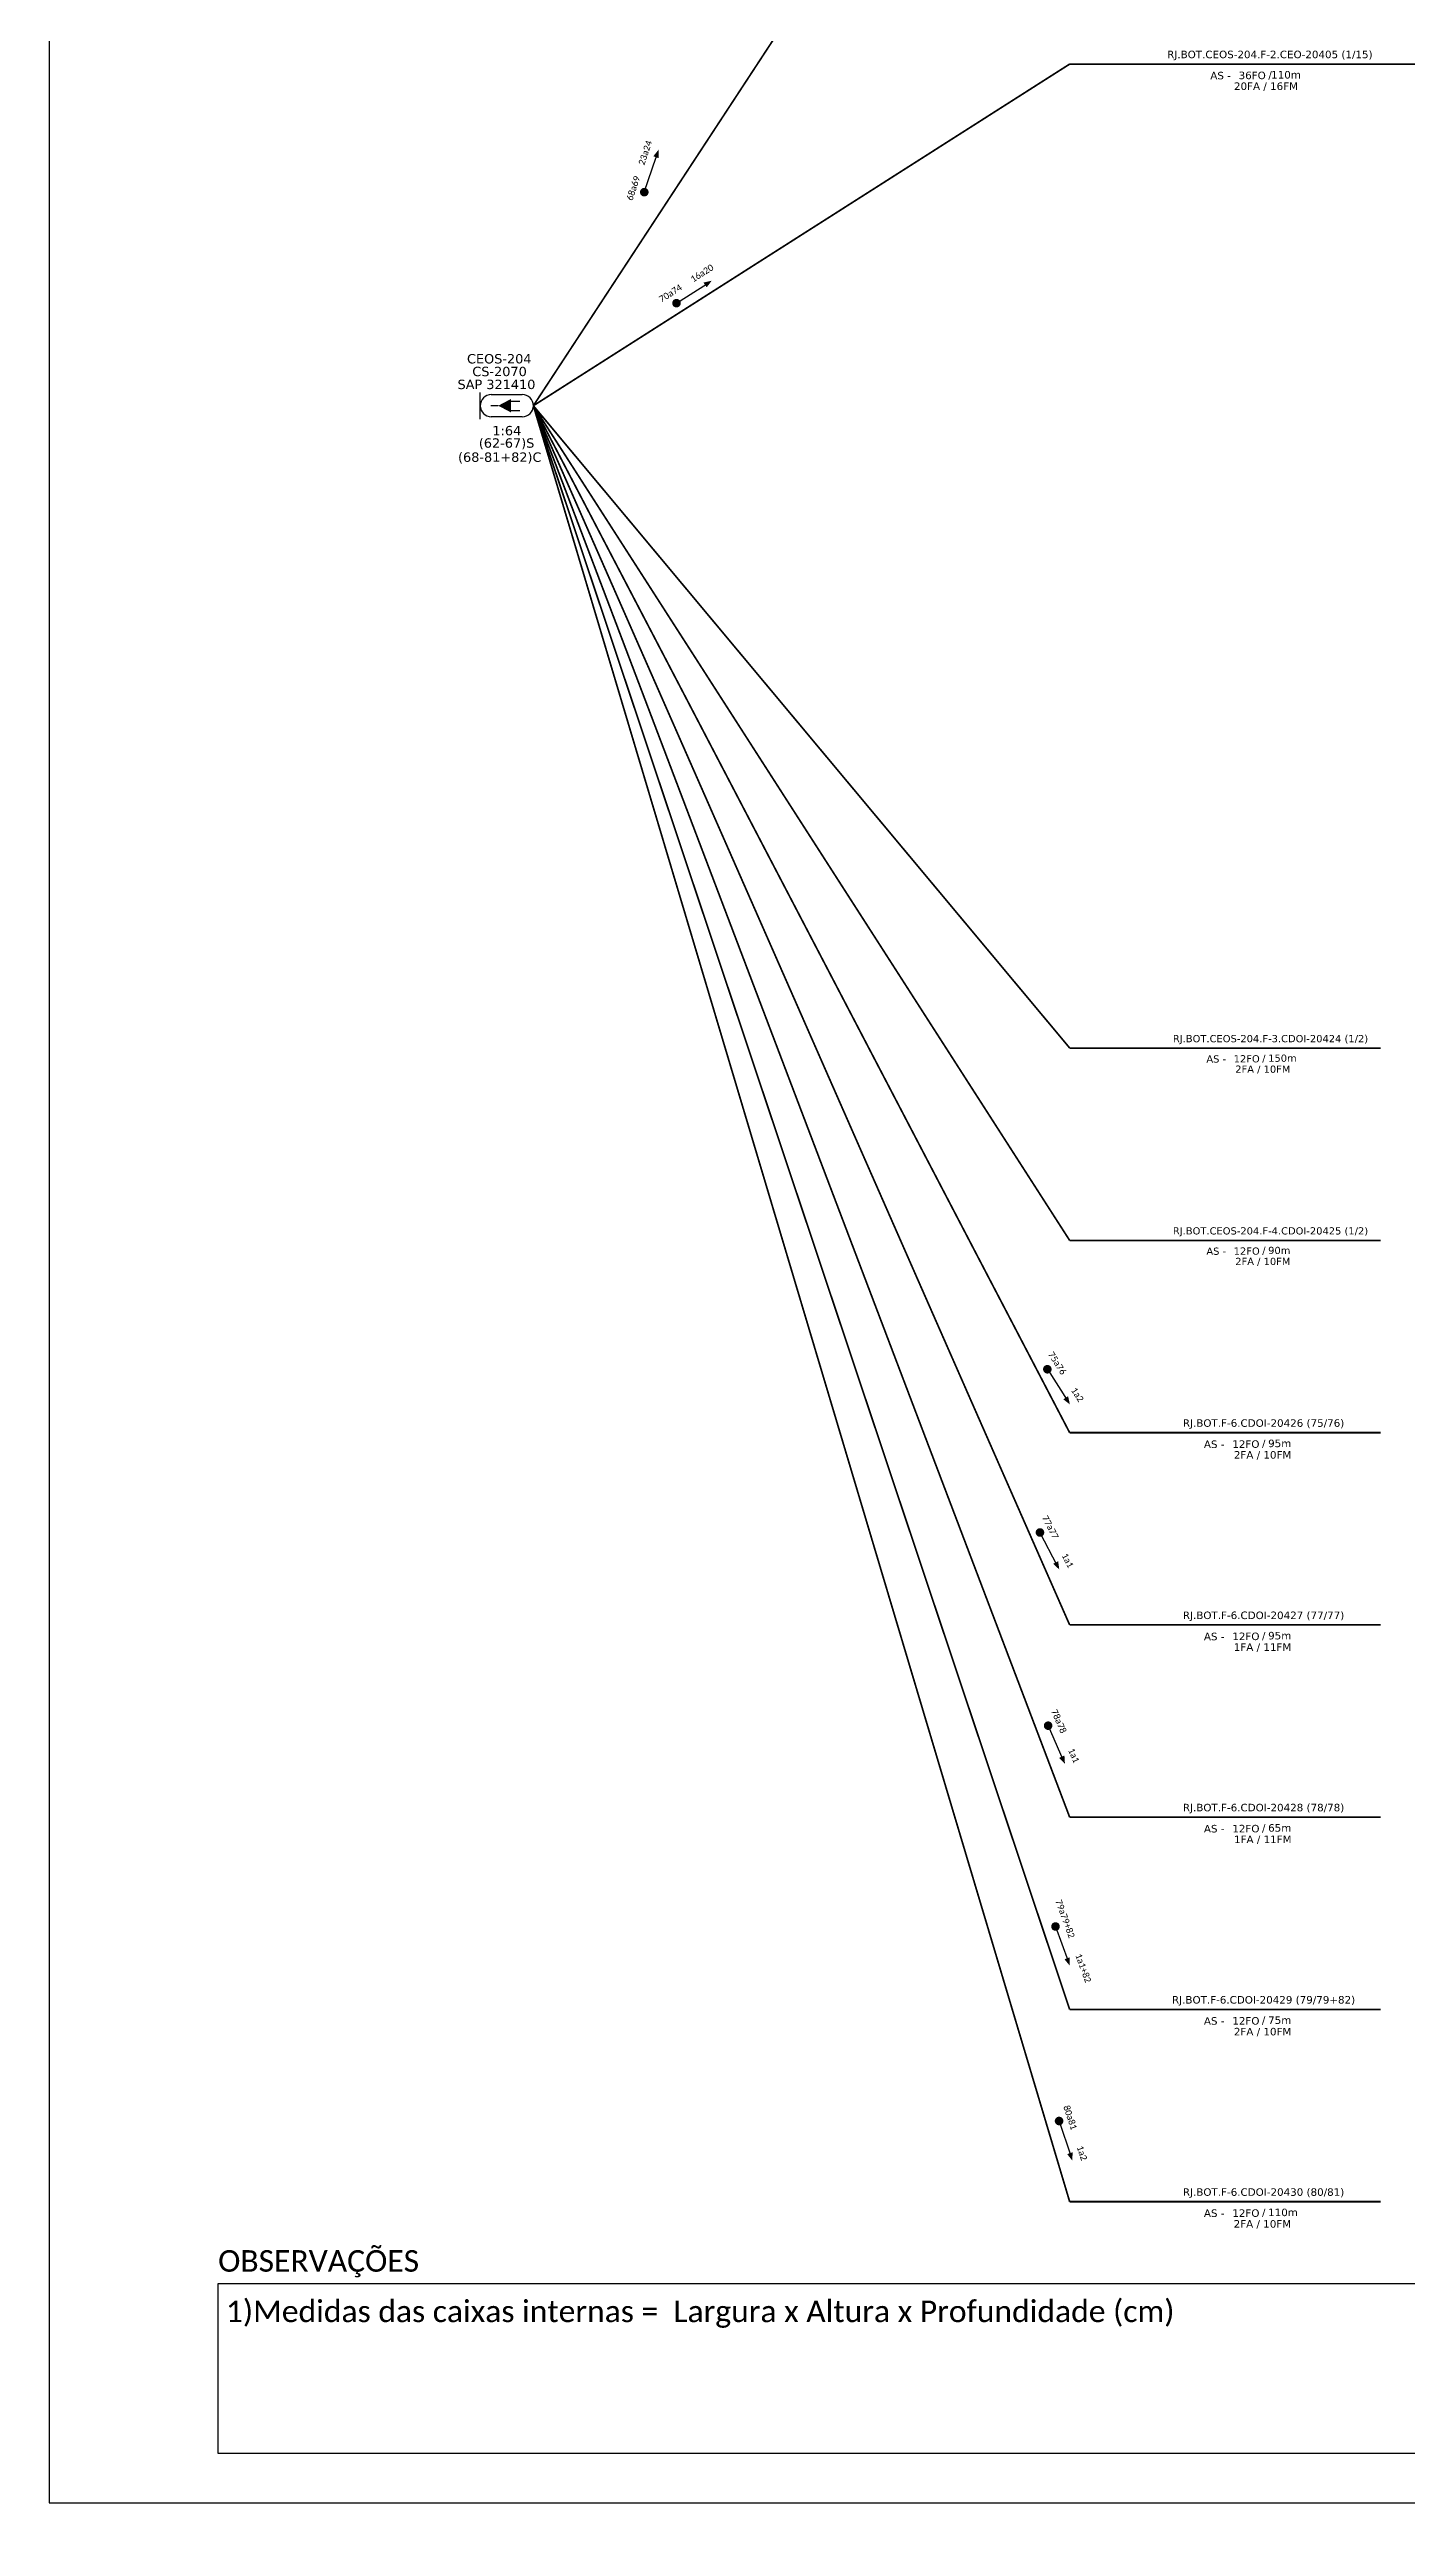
# Model space of a CAD drawing. Header units: metres. Extents: x -1286 to 419, y -500 to 94.
# Drawn here: x -1286.1 to -1097, y -499.8 to -158.1 of the extents above; entities that cross this region are included whole.
import ezdxf
from ezdxf.enums import TextEntityAlignment as Align

# ---------------------------------------------------------------- set-up
doc = ezdxf.new("R2010")
doc.units = ezdxf.units.M
for name, color, linetype in [('20.4-CEOS', 1, 'Continuous'), ('CABO OPTICO EXISTENTE', 5, 'Continuous'), ('CAP a instalar', 1, 'Continuous'), ('SETA', 7, 'Continuous')]:
    doc.layers.add(name, color=color, linetype=linetype)
doc.layers.add('40.1-ETIQUETAS', color=1, linetype='Continuous', lineweight=20)
doc.styles.add('siredit', font='verdana.ttf')
doc.styles.add('WMF-Calibri0', font='calibri.ttf')
doc.linetypes.add('FENCELINE1', pattern='A,0.25,-0.1,[133,ltypeshp.shx,S=0.1,R=0,X=-0.1,Y=0],-0.1,1', length=1.45)

msp = doc.modelspace()

# ---------------------------------------------------------------- linework, layer by layer
at = {"color": 0}
for p, q in [((-1262.5, -469.23), (-984.25, -469.23)), ((-1262.5, -492.93), (-1262.5, -469.23)), ((-984.25, -492.93), (-1262.5, -492.93))]:
    msp.add_line(p, q, dxfattribs=at)
msp.add_lwpolyline([(-1286.07, -499.81), (-445.07, -499.81), (-445.07, 94.19), (-1286.07, 94.19)], close=True)
at = {"const_width": 0.597}
for points in [[(-1203.27, -178.33, 1), (-1203.08, -177.76, 1)], [(-1198.94, -193.66, 1), (-1198.44, -193.34, 1)]]:
    msp.add_lwpolyline(points, format="xyb", close=True, dxfattribs=at)
at = {"color": 7, "const_width": 0.597}
for points in [[(-1147.2, -341.7, 1), (-1146.88, -342.2, 1)], [(-1148.21, -364.41, 1), (-1147.93, -364.94, 1)], [(-1147.05, -391.31, 1), (-1146.81, -391.85, 1)], [(-1146.01, -419.26, 1), (-1145.8, -419.82, 1)], [(-1145.5, -446.34, 1), (-1145.31, -446.91, 1)]]:
    msp.add_lwpolyline(points, format="xyb", close=True, dxfattribs=at)
at = {"layer": '20.4-CEOS', "color": 7}
for p, q in [((-1224.48, -206.24), (-1220.16, -206.24)), ((-1220.16, -209.32), (-1224.48, -209.32))]:
    msp.add_line(p, q, dxfattribs=at)
for points in [[(-1226.02, -209.64), (-1226.02, -205.92)], [(-1223.51, -207.78), (-1224.55, -207.78)], [(-1221.8, -207.17), (-1220.49, -207.17)], [(-1221.8, -208.45), (-1220.49, -208.45)]]:
    msp.add_lwpolyline(points, dxfattribs=at)
msp.add_lwpolyline([(-1223.51, -207.78, 0, 1.9, 0), (-1221.72, -207.78, 1.9, 1.9, 0)], format="xyseb", dxfattribs=at)
for centre, start, end in [((-1224.48, -207.78), 90, 270), ((-1220.16, -207.78), 270, 90)]:
    msp.add_arc(centre, 1.54, start, end, dxfattribs=at)
at = {"layer": 'CAP a instalar', "color": 7, "linetype": 'FENCELINE1', "ltscale": 6, "const_width": 0.239}
for points in [[(-1144.01, -94.01), (-1218.62, -207.78)], [(-1143.93, -160.21), (-1218.62, -207.78)], [(-1143.93, -160.21), (-1092.21, -160.21)], [(-1143.93, -324.01), (-1218.62, -207.78)], [(-1143.93, -457.86), (-1218.62, -207.78)], [(-1143.93, -431.09), (-1218.62, -207.78)], [(-1143.93, -404.32), (-1218.62, -207.78)], [(-1143.93, -377.55), (-1218.62, -207.78)], [(-1143.93, -350.78), (-1218.62, -207.78)], [(-1218.62, -207.78), (-1143.9, -297.25)], [(-1143.9, -297.25), (-1100.63, -297.25)], [(-1143.93, -324.01), (-1100.63, -324.01)], [(-1143.93, -350.78), (-1100.63, -350.78)], [(-1143.93, -377.55), (-1100.63, -377.55)], [(-1143.93, -404.32), (-1100.63, -404.32)], [(-1143.93, -431.09), (-1100.63, -431.09)], [(-1143.93, -457.86), (-1100.63, -457.86)]]:
    msp.add_lwpolyline(points, dxfattribs=at)
at = {"layer": 'SETA'}
for points in [[(-1203.17, -178.04), (-1201.54, -173.18)], [(-1198.69, -193.5), (-1194.36, -190.75)]]:
    msp.add_lwpolyline(points, dxfattribs=at)
at = {"layer": 'SETA', "color": 7}
for points in [[(-1147.04, -341.95), (-1144.27, -346.27)], [(-1148.07, -364.67), (-1145.7, -369.22)], [(-1146.93, -391.58), (-1144.87, -396.28)], [(-1145.9, -419.54), (-1144.15, -424.36)], [(-1145.4, -446.63), (-1143.78, -451.49)]]:
    msp.add_lwpolyline(points, dxfattribs=at)
at = {"layer": 'SETA'}
for points in [[(-1201.92, -173.05), (-1201.19, -172.14), (-1201.16, -173.31)], [(-1194.92, -190.63), (-1193.78, -190.38), (-1194.49, -191.3)]]:
    msp.add_solid(points, dxfattribs=at)
at = {"layer": 'SETA', "color": 7}
for points in [[(-1144.15, -345.7), (-1143.9, -346.84), (-1144.82, -346.13)], [(-1145.53, -368.67), (-1145.38, -369.83), (-1146.23, -369.04)], [(-1144.66, -395.74), (-1144.59, -396.9), (-1145.39, -396.06)], [(-1143.91, -423.83), (-1143.91, -425), (-1144.65, -424.11)], [(-1143.52, -450.98), (-1143.56, -452.14), (-1144.28, -451.23)]]:
    msp.add_solid(points, dxfattribs=at)

# ---------------------------------------------------------------- texts
at = {"style": 'WMF-Calibri0'}
msp.add_text('OBSERVAÇÕES', height=3, dxfattribs=at).set_placement((-1262.52, -467.61))
at = {"char_height": 0.8953, "width": 15.1354, "attachment_point": 5}
for s, insert, rotation in [('\\C7;\\fCalibri|b0|i0|c0|p34;23a24', (-1203.04, -172.56), 71.4289), ('\\C7;\\fCalibri|b0|i0|c0|p34;68a69', (-1204.7, -177.5), 71.4289), ('\\C7;\\fCalibri|b0|i0|c0|p34;70a74', (-1199.53, -192.12), 32.42), ('\\C7;\\fCalibri|b0|i0|c0|p34;16a20', (-1195.13, -189.33), 32.42)]:
    msp.add_mtext(s, dxfattribs=dict(at, insert=insert, rotation=rotation))
at = {"color": 7, "char_height": 0.8953, "width": 15.1354, "attachment_point": 5}
for s, insert, rotation in [('\\C7;\\fCalibri|b0|i0|c0|p34;75a76', (-1145.66, -341.1), 302.6464), ('\\C7;\\fCalibri|b0|i0|c0|p34;1a2', (-1142.85, -345.49), 302.6464), ('\\C7;\\fCalibri|b0|i0|c0|p34;77a77', (-1146.62, -363.95), 297.5001), ('\\C7;\\fCalibri|b0|i0|c0|p34;1a1', (-1144.21, -368.58), 297.5001), ('\\C7;\\fCalibri|b0|i0|c0|p34;78a78', (-1145.44, -390.96), 293.6688), ('\\C7;\\fCalibri|b0|i0|c0|p34;1a1', (-1143.35, -395.73), 293.6688), ('{\\fCalibri|b0|i0|c0|p34;\\C7;79a79+\\C1;82}', (-1144.56, -418.47), 290.0173), ('{\\fCalibri|b0|i0|c0|p34;\\C7;1a1+\\C1;82}', (-1142.03, -425.34), 290.0173), ('\\C7;\\fCalibri|b0|i0|c0|p34;80a81', (-1143.86, -446.14), 288.4154), ('\\C7;\\fCalibri|b0|i0|c0|p34;1a2', (-1142.21, -451.09), 288.4154)]:
    msp.add_mtext(s, dxfattribs=dict(at, insert=insert, rotation=rotation))
at = {"insert": (-1261.44, -471.63), "char_height": 3, "width": 277.1819, "attachment_point": 1, "style": 'WMF-Calibri0'}
msp.add_mtext('1)Medidas das caixas internas =  Largura x Altura x Profundidade (cm)', dxfattribs=at)
at = {"layer": '20.4-CEOS', "color": 7, "style": 'siredit'}
for s, height, p in [('CEOS-204', 1.305, (-1223.37, -200.59)), ('SAP 321410', 1.305, (-1223.76, -204.16)), ('CS-2070', 1.305, (-1223.33, -202.36)), ('1:64', 1.305, (-1222.32, -210.6)), ('(68-81+82)C', 1.3046, (-1223.3, -214.29)), ('(62-67)S', 1.305, (-1222.35, -212.32))]:
    msp.add_text(s, height=height, dxfattribs=at).set_placement(p, align=Align.TOP_CENTER)
at = {"layer": '40.1-ETIQUETAS', "color": 7, "style": 'siredit'}
for s, height, p in [('RJ.BOT.CEOS-204.F-2.CEO-20405 (1/15)', 1.0458, (-1116.05, -158.87)), ('20FA / 16FM', 1.0458, (-1116.59, -163.29)), ('2FA / 10FM', 1.004, (-1117.03, -300.16)), ('2FA / 10FM', 1.004, (-1117.03, -326.93)), ('2FA / 10FM', 1.046, (-1117.06, -353.87)), ('1FA / 11FM', 1.046, (-1117.07, -380.64)), ('1FA / 11FM', 1.046, (-1117.04, -407.41)), ('2FA / 10FM', 1.046, (-1117.06, -434.18)), ('2FA / 10FM', 1.046, (-1117.09, -460.95))]:
    msp.add_text(s, height=height, dxfattribs=at).set_placement(p, align=Align.MIDDLE_CENTER)
for s, height, p in [('AS -', 1.046, (-1121.48, -161.81)), ('36FO', 1.046, (-1116.62, -161.79)), ('/', 1.05, (-1115.77, -161.7)), ('AS -', 1.004, (-1122.14, -298.74)), ('12FO', 1.004, (-1117.46, -298.72)), ('/', 1, (-1116.65, -298.63)), ('AS -', 1.004, (-1122.14, -325.51)), ('12FO', 1.004, (-1117.46, -325.49)), ('/', 1, (-1116.65, -325.4)), ('AS -', 1.046, (-1122.37, -352.39)), ('12FO', 1.046, (-1117.5, -352.37)), ('/', 1.05, (-1116.66, -352.27)), ('AS -', 1.046, (-1122.37, -379.16)), ('12FO', 1.046, (-1117.5, -379.14)), ('/', 1.05, (-1116.66, -379.04)), ('AS -', 1.046, (-1122.37, -405.92)), ('12FO', 1.046, (-1117.5, -405.91)), ('/', 1.05, (-1116.66, -405.81)), ('AS -', 1.046, (-1122.37, -432.69)), ('12FO', 1.046, (-1117.5, -432.68)), ('/', 1.05, (-1116.68, -432.58)), ('AS -', 1.046, (-1122.37, -459.46)), ('12FO', 1.046, (-1117.5, -459.45)), ('/', 1.05, (-1116.66, -459.35))]:
    msp.add_text(s, height=height, dxfattribs=at).set_placement(p, align=Align.MIDDLE_RIGHT)
for s, height, p in [('110m', 1.046, (-1115.87, -161.7)), ('150m', 1.004, (-1116.29, -298.63)), ('90m', 1.004, (-1116.29, -325.4)), ('95m', 1.046, (-1116.29, -352.27)), ('95m', 1.046, (-1116.29, -379.04)), ('65m', 1.046, (-1116.29, -405.81)), ('75m', 1.046, (-1116.29, -432.58)), ('110m', 1.046, (-1116.29, -459.35))]:
    msp.add_text(s, height=height, dxfattribs=at).set_placement(p, align=Align.MIDDLE_LEFT)
at = {"layer": 'CABO OPTICO EXISTENTE', "color": 7, "style": 'siredit'}
for s, height, p in [('RJ.BOT.CEOS-204.F-3.CDOI-20424 (1/2)', 1.0044, (-1115.96, -295.91)), ('RJ.BOT.CEOS-204.F-4.CDOI-20425 (1/2)', 1.0044, (-1115.96, -322.68)), ('RJ.BOT.F-6.CDOI-20426 (75/76)', 1.0458, (-1116.93, -349.44)), ('RJ.BOT.F-6.CDOI-20427 (77/77)', 1.0458, (-1116.93, -376.21)), ('RJ.BOT.F-6.CDOI-20428 (78/78)', 1.0458, (-1116.93, -402.98)), ('RJ.BOT.F-6.CDOI-20429 (79/79+82)', 1.0458, (-1116.93, -429.75)), ('RJ.BOT.F-6.CDOI-20430 (80/81)', 1.0458, (-1116.93, -456.52))]:
    msp.add_text(s, height=height, dxfattribs=at).set_placement(p, align=Align.MIDDLE_CENTER)

doc.saveas('drawing.dxf')
